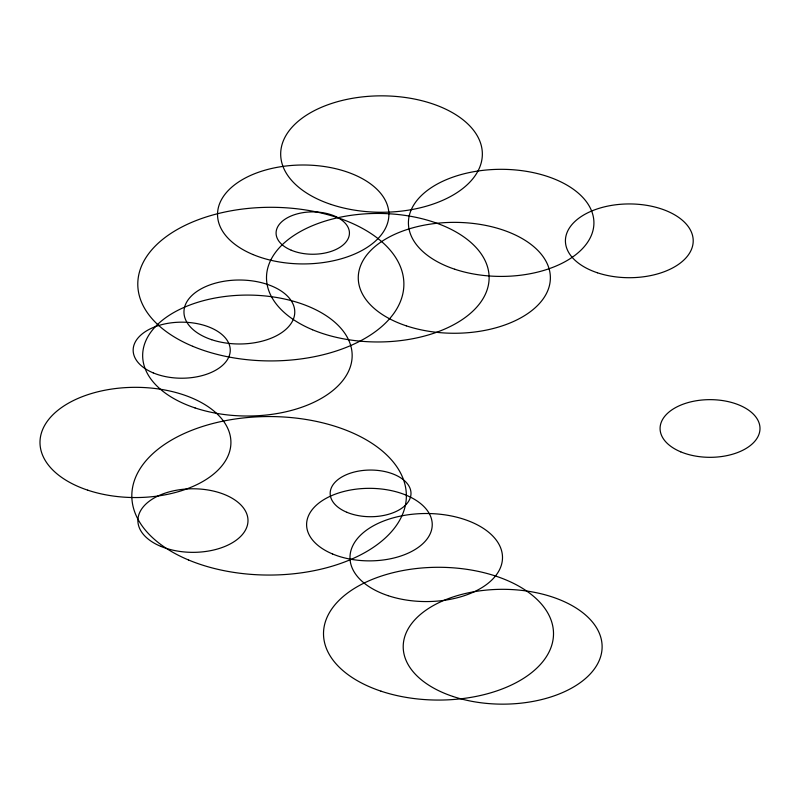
<?xml version="1.0" encoding="UTF-8"?>
<svg xmlns="http://www.w3.org/2000/svg" width="800" height="800" viewBox="0 0 800 800"><rect width="100%" height="100%" fill="white"/><g stroke="black" fill="none" stroke-linecap="round" stroke-linejoin="round"><path stroke-width="1.2" d="M153.23 372.89A48.54 28.02 0 0 0 229.99 353.09A48.54 28.02 0 0 0 161.91 324.61A48.54 28.02 0 0 0 153.23 372.89M680.73 451.84A49.96 28.84 0 0 0 759.73 431.46A49.96 28.84 0 0 0 689.67 402.15A49.96 28.84 0 0 0 680.73 451.84M388.11 595.67A76.26 44.03 0 0 0 502.5 557.54A76.26 44.03 0 0 0 388.11 519.41A76.26 44.03 0 0 0 388.11 595.67M188.54 559.98A137.28 79.26 0 0 0 405.63 503.99A137.28 79.26 0 0 0 213.09 423.44A137.28 79.26 0 0 0 188.54 559.98M312.5 329.74A111.3 64.26 0 0 0 488.52 284.34A111.3 64.26 0 0 0 332.41 219.03A111.3 64.26 0 0 0 312.5 329.74M406.3 325.84A96.05 55.45 0 0 0 550.37 277.82A96.05 55.45 0 0 0 406.3 229.79A96.05 55.45 0 0 0 406.3 325.84M454.79 269.24A92.75 53.55 0 0 0 593.92 222.86A92.75 53.55 0 0 0 454.79 176.49A92.75 53.55 0 0 0 454.79 269.24M291.24 250.22A36.68 21.18 0 0 0 349.24 235.26A36.68 21.18 0 0 0 297.8 213.73A36.68 21.18 0 0 0 291.24 250.22M192.77 346.31A133.04 76.81 0 0 0 403.17 292.05A133.04 76.81 0 0 0 216.57 213.98A133.04 76.81 0 0 0 192.77 346.31M331.11 204.47A100.83 58.21 0 0 0 482.35 154.06A100.83 58.21 0 0 0 331.11 103.64A100.83 58.21 0 0 0 331.11 204.47M87.73 490.17A95.46 55.11 0 0 0 230.92 442.44A95.46 55.11 0 0 0 87.73 394.71A95.46 55.11 0 0 0 87.73 490.17M346.86 512.28A40.42 23.34 0 0 0 410.78 495.8A40.42 23.34 0 0 0 354.09 472.08A40.42 23.34 0 0 0 346.86 512.28M597.38 272.77A63.89 36.88 0 0 0 693.21 240.82A63.89 36.88 0 0 0 597.38 208.88A63.89 36.88 0 0 0 597.38 272.77M332.55 553.97A62.82 36.27 0 0 0 431.9 528.35A62.82 36.27 0 0 0 343.79 491.49A62.82 36.27 0 0 0 332.55 553.97M381.01 691.17A115 66.39 0 0 0 553.51 633.68A115 66.39 0 0 0 381.01 576.18A115 66.39 0 0 0 381.01 691.17M452.93 696.46A99.46 57.42 0 0 0 602.12 646.73A99.46 57.42 0 0 0 452.93 597.01A99.46 57.42 0 0 0 452.93 696.46M252.93 254.52A85.68 49.47 0 0 0 388.43 219.57A85.68 49.47 0 0 0 268.26 169.3A85.68 49.47 0 0 0 252.93 254.52M195.04 407.92A104.75 60.47 0 0 0 352.16 355.55A104.75 60.47 0 0 0 195.04 303.18A104.75 60.47 0 0 0 195.04 407.92M160.63 546.3A55.06 31.79 0 0 0 247.7 523.84A55.06 31.79 0 0 0 170.48 491.54A55.06 31.79 0 0 0 160.63 546.3M211.67 339.7A55.4 31.98 0 0 0 294.77 312A55.4 31.98 0 0 0 211.67 284.3A55.4 31.98 0 0 0 211.67 339.7"/></g></svg>
